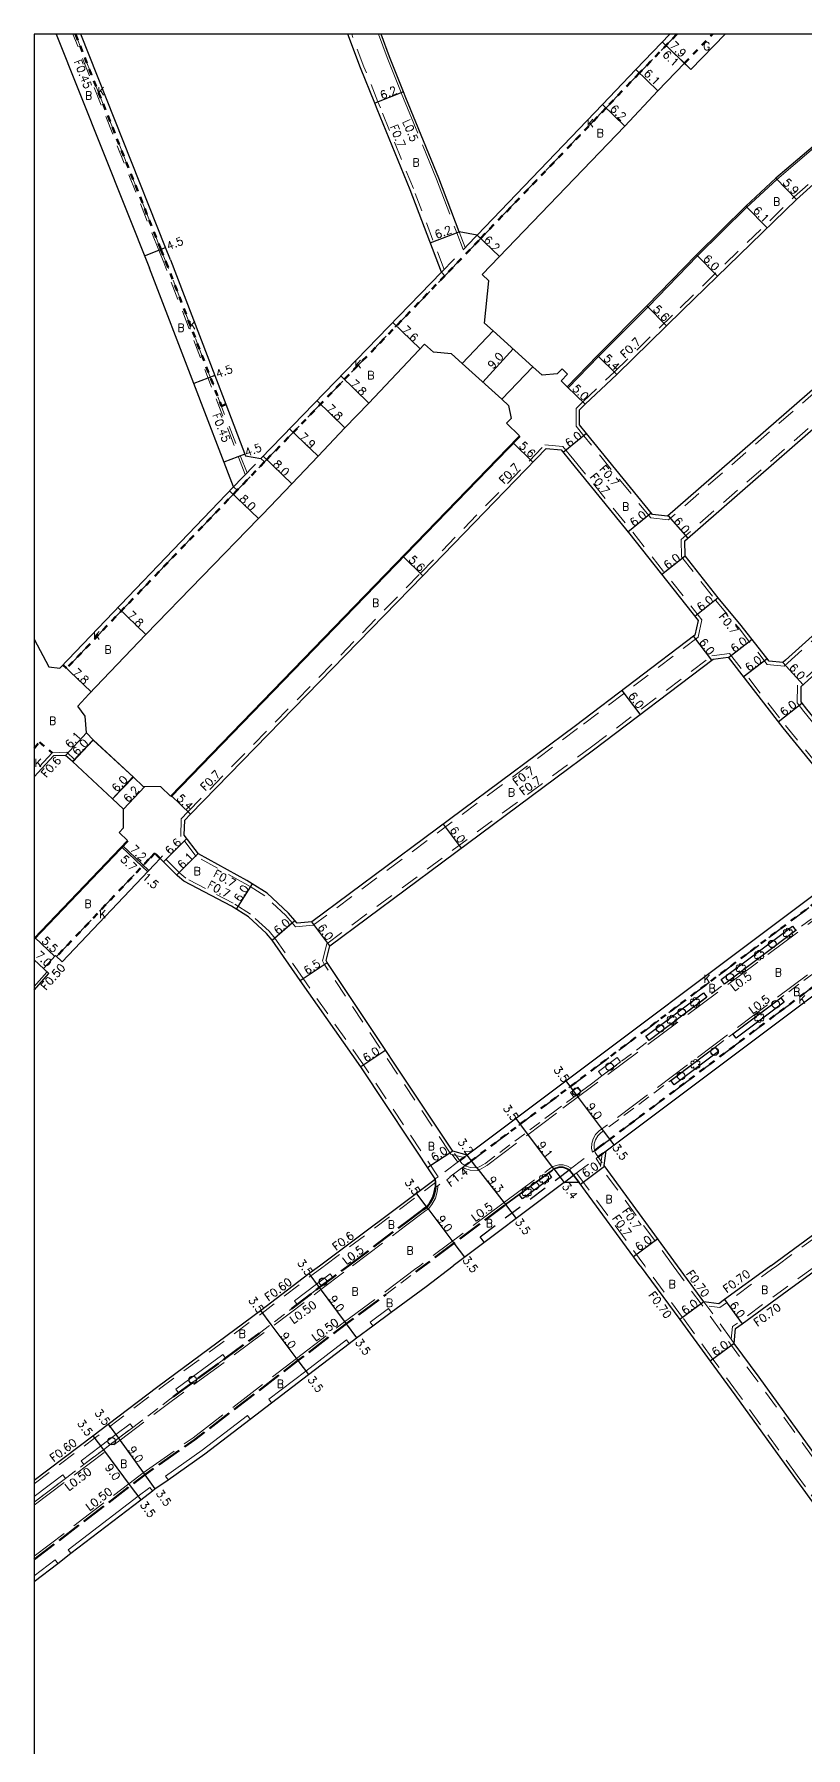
# Model space of a CAD drawing. Header units: metres. Extents: x -3201 to -2398, y -109200 to -108600.
# Drawn here: x -3200 to -3045.8, y -108942.7 to -108600 of the extents above; entities that cross this region are included whole.
import ezdxf

# ---------------------------------------------------------------- set-up
doc = ezdxf.new("R2010")
doc.units = ezdxf.units.M
doc.header["$LTSCALE"] = 2.5
for name, pattern in [('2213000', [1.5, 1, -0.5]), ('2227000', [2.5, 2, -0.5]), ('2232000', [2.5, 1.5, -1]), ('2233000', [4, 3, -1]), ('6301000', [1, 0.5, -0.5])]:
    doc.linetypes.add(name, pattern=pattern)
doc.layers.get('0').update_dxf_attribs({"color": 150, "lineweight": 50})
for name, color, linetype, lineweight in [('2101000', 177, 'Continuous', 30), ('2101001', 1, 'Continuous', 30), ('2213000', 6, '2213000', 9), ('2227000', 3, '2227000', 50), ('2232000', 4, '2232000', 9), ('2232001', 4, '6301000', 30), ('2233000', 62, '2233000', 9), ('2236000', 3, 'Continuous', 15), ('2239000', 3, 'Continuous', 15), ('6132000', 1, '6132000', 9), ('9107000', 111, 'Continuous', 35), ('9201100', 215, 'Continuous', 30), ('9202200', 155, '6301000', 60), ('9203500', 155, 'Continuous', 30), ('9303100', 86, 'Continuous', 30)]:
    doc.layers.add(name, color=color, linetype=linetype, lineweight=lineweight)
for name, color, linetype in [('2236100', 96, 'Continuous'), ('2238000', 11, 'Continuous'), ('5107000', 24, '2232000'), ('9201101', 7, 'Continuous'), ('9201500', 222, 'Continuous'), ('9201501', 7, 'Continuous'), ('9202100', 82, 'Continuous'), ('999', 7, 'Continuous')]:
    doc.layers.add(name, color=color, linetype=linetype)
doc.styles.add('Dm_Anotation', font='txt.shx', dxfattribs={"bigfont": 'pscdm.shx'})
doc.linetypes.add('6132000', pattern='A,1e-07,[100,DM.shx,S=0.25,R=0,X=0,Y=0],0.05,[100,DM.shx,S=0.2,R=0,X=0,Y=0],0.05,[100,DM.shx,S=0.15,R=0,X=0,Y=0],0.05,[100,DM.shx,S=0.1,R=0,X=0,Y=0],0.05,[100,DM.shx,S=0.05,R=0,X=0,Y=0],4.8', length=5)

# ---------------------------------------------------------------- blocks, each defined once
blk = doc.blocks.new('223800')
at = {"color": 0, "linetype": 'Continuous'}
blk.add_circle((0, 0), 0.75, dxfattribs=at)
blk = doc.blocks.new('223900')
at = {"linetype": 'Continuous'}
for centre, start, end in [((-0.57735, 0.333333), 30, 270), ((-0.57735, -0.333333), 90, 330), ((0, 0.666667), 330, 210), ((0.57735, 0.333333), 270, 150), ((0.57735, -0.333333), 210, 90), ((0, -0.666667), 150, 30)]:
    blk.add_arc(centre, 0.333333, start, end, dxfattribs=at)

msp = doc.modelspace()

# ---------------------------------------------------------------- linework, layer by layer
at = {"layer": '2101000'}
for points in [[(-3195.62, -108600), (-3176.95, -108646.77)], [(-3172.76, -108645.13), (-3173.75, -108642.65), (-3190.7, -108600)], [(-3134.75, -108606.73), (-3137.29, -108600)], [(-3128.97, -108604.49), (-3130.66, -108600)], [(-3034.63, -108662.55), (-3073.4, -108696.37), (-3076.38, -108696.06), (-3089.57, -108679.86), (-3090.99, -108678.12), (-3090.98, -108675.12), (-3089.86, -108673.98), (-3083.51, -108668.03), (-3070.4, -108655.21), (-3047.6, -108633.04), (-3035.4, -108622.02), (-3029.04, -108615.14), (-3013.68, -108600)], [(-3079.7, -108607.03), (-3072.9, -108600)], [(-3061.9, -108600), (-3068.72, -108607.05), (-3070.01, -108605.79), (-3075.32, -108611.28)], [(-3086.41, -108614.05), (-3111.47, -108640.15), (-3115.04, -108639.51), (-3119.09, -108628.81), (-3125.7, -108612.68), (-3126.17, -108611.49), (-3128.97, -108604.49)], [(-3118.61, -108647.59), (-3124.86, -108631.08), (-3131.45, -108615), (-3131.93, -108613.79), (-3134.75, -108606.73)], [(-3079.7, -108607.03), (-3086.41, -108614.05)], [(-3033.81, -108610.29), (-3039.92, -108618.38), (-3040.76, -108619.42), (-3051.71, -108628.81), (-3057.72, -108634.37), (-3067.58, -108644.1), (-3077.5, -108654.32), (-3087.38, -108664.26), (-3093.45, -108670.49), (-3094.67, -108669.3), (-3093.38, -108667.98), (-3094.48, -108666.91), (-3095.45, -108667.91), (-3098.44, -108668.2), (-3100.3, -108666.52)], [(-3075.32, -108611.28), (-3081.94, -108618.35)], [(-3108.23, -108659.33), (-3109.98, -108657.75), (-3109.1, -108649.34), (-3110.46, -108648.05), (-3081.94, -108618.35)], [(-3172.76, -108645.13), (-3163.89, -108668.26)], [(-3168.09, -108669.87), (-3176.95, -108646.77)], [(-3163.89, -108668.26), (-3161.68, -108674.01), (-3157.74, -108684.28), (-3154.69, -108684.84), (-3118.61, -108647.59)], [(-2968.46, -108654.24), (-3000.59, -108682.23), (-3022.36, -108701.03), (-3037.1, -108713.68), (-3049.8, -108725.19), (-3050.32, -108725.66), (-3053.1, -108725.37), (-3058.67, -108718.22), (-3063.24, -108712.72), (-3069.89, -108704.28), (-3069.95, -108701.32), (-3030.69, -108667.07)], [(-2965.01, -108659.19), (-2996.66, -108686.76), (-3018.44, -108705.58), (-3033.14, -108718.18), (-3046.73, -108730.51), (-3046.77, -108733.51), (-3045.61, -108735), (-3027.9, -108756.69)], [(-3116.6, -108663.89), (-3120.16, -108663.58), (-3121.99, -108661.98), (-3133.11, -108673.77)], [(-3116.6, -108663.89), (-3114.47, -108665.82)], [(-3160.17, -108690.51), (-3168.09, -108669.87)], [(-3106.54, -108673.01), (-3105.18, -108674.25), (-3104.63, -108676.82), (-3105.59, -108677.8), (-3103.01, -108680.31), (-3103.32, -108680.64), (-3172.78, -108752.36), (-3174.7, -108750.49), (-3178.2, -108750.45), (-3180.19, -108748.6)], [(-3137.88, -108678.69), (-3133.11, -108673.77)], [(-3143.27, -108684.4), (-3137.88, -108678.69)], [(-3148.48, -108689.93), (-3143.27, -108684.4)], [(-3122.29, -108708.28), (-3097.66, -108682.84), (-3094.67, -108683.1), (-3092.7, -108685.53), (-3080.91, -108700)], [(-3200, -108720.98), (-3197.09, -108726.5), (-3194.91, -108726.76), (-3194.79, -108726.63), (-3160.17, -108690.51)], [(-3155.17, -108696.84), (-3154.38, -108696.02), (-3148.48, -108689.93)], [(-3177.69, -108720.06), (-3155.17, -108696.84)], [(-3080.91, -108700), (-3067.3, -108717.26), (-3067.9, -108720.2), (-3091.8, -108738.29), (-3144.49, -108777.51), (-3147.47, -108777.8), (-3147.91, -108777.24), (-3149.2, -108775.76), (-3153.47, -108771.79), (-3156.45, -108769.88), (-3157.53, -108769.23), (-3167.17, -108763.88), (-3170, -108760.18), (-3169.91, -108757.18), (-3168.76, -108755.97), (-3122.29, -108708.28)], [(-3188.25, -108741.11), (-3189.58, -108739.74), (-3189.83, -108736.35), (-3191.27, -108734.35), (-3189.1, -108731.96), (-3177.69, -108720.06)], [(-3116.31, -108823.34), (-3141.42, -108785.65), (-3141.61, -108785.24), (-3140.9, -108782.32), (-3088.19, -108743.09), (-3064.28, -108724.98), (-3061.3, -108724.6), (-3050.34, -108738.68)], [(-3050.34, -108738.68), (-3032.55, -108760.49)], [(-3192.39, -108745.45), (-3193.73, -108744.21), (-3196.13, -108744.3), (-3200, -108748.51)], [(-3181.35, -108761.21), (-3183.01, -108759.62), (-3182.13, -108758.7), (-3182.13, -108755), (-3184.34, -108752.94)], [(-3200, -108780.74), (-3181.35, -108761.21)], [(-3032.55, -108760.49), (-3032.61, -108763.49), (-3113.42, -108824.14)], [(-3119.82, -108828.91), (-3134.73, -108806.52), (-3146.83, -108789.26), (-3152.44, -108781.17), (-3153.57, -108779.87), (-3157.19, -108776.51), (-3160.57, -108774.37), (-3170.13, -108769.36), (-3171.36, -108768.29), (-3174.83, -108764.83), (-3175.98, -108766.02), (-3194.45, -108785.48)], [(-3052.73, -108846.29), (-2998.05, -108806.05), (-2998.05, -108803.05), (-3019.71, -108776.31)], [(-3086.08, -108826.27), (-3085.67, -108823.3), (-3027.03, -108779.3)], [(-3200, -108791.16), (-3197.07, -108787.85), (-3198.16, -108786.82), (-3195.75, -108784.25), (-3194.45, -108785.48)], [(-3113.42, -108824.14), (-3116.31, -108823.34)], [(-3071.38, -108846.29), (-3086.08, -108826.27)], [(-3142.97, -108846.29), (-3120.14, -108829.16), (-3119.82, -108828.91)], [(-3091.06, -108829.62), (-3094.06, -108829.62), (-3116.27, -108846.29)], [(-3078.83, -108846.29), (-3091.06, -108829.62)], [(-3078.83, -108846.29), (-3070.96, -108857.06), (-3064.9, -108865.35), (-3059.95, -108872.12), (-3048.01, -108888.62), (-3046.35, -108890.91), (-3043.01, -108895.53), (-3037.08, -108903.77), (-3026.74, -108918.14), (-3016.17, -108932.25), (-3008.76, -108942.62), (-2996.4, -108959.25), (-2986.79, -108972.07), (-2981.91, -108982.59), (-2979.32, -108988.19), (-2970.08, -109007.98), (-2967.46, -109013.98), (-2968.75, -109016.8)]]:
    msp.add_lwpolyline(points, dxfattribs=at)
at = {"layer": '2101000', "flags": 128}
for points in [[(-3200, -108909.43), (-3195.28, -108905.82), (-3192.66, -108903.8), (-3178.71, -108893.09), (-3176.38, -108891.32), (-3175.87, -108890.93), (-3173.26, -108889.1), (-3165.88, -108883.92), (-3156.81, -108876.97), (-3152.56, -108873.71), (-3145.19, -108868.06), (-3137.03, -108861.83), (-3135.58, -108860.72), (-3132.33, -108858.32), (-3128.64, -108855.58), (-3121.67, -108850.44), (-3116.27, -108846.29)], [(-3200, -108889.16), (-3188.31, -108880.29), (-3185.26, -108877.97), (-3175.31, -108870.43), (-3154.79, -108855.26), (-3145.09, -108847.85), (-3142.97, -108846.29)], [(-3052.73, -108846.29), (-3053.01, -108846.49), (-3061.99, -108853.07), (-3063.14, -108853.92), (-3066.11, -108853.52), (-3071.38, -108846.29)], [(-3035.18, -108892.51), (-3038.14, -108892.03), (-3055.1, -108868.59), (-3060.05, -108861.81), (-3059.77, -108858.82), (-3058.44, -108857.91), (-3049.46, -108851.33), (-3042.6, -108846.29)]]:
    msp.add_lwpolyline(points, dxfattribs=at)
at = {"layer": '2101001'}
for points in [[(-3100.3, -108666.52), (-3108.23, -108659.33)], [(-3114.47, -108665.82), (-3106.54, -108673.01)], [(-3180.19, -108748.6), (-3188.21, -108741.15), (-3188.25, -108741.11)], [(-3184.34, -108752.94), (-3192.39, -108745.45)]]:
    msp.add_lwpolyline(points, dxfattribs=at)
at = {"layer": '2213000'}
for points in [[(-3088.61, -108809.9), (-3031.65, -108767.14), (-3031, -108766.5), (-3030.55, -108765.72), (-3030.33, -108764.85), (-3030.34, -108763.95), (-3030.59, -108763.09), (-3032.55, -108760.49)], [(-3029.13, -108776.5), (-3086.73, -108819.72), (-3087.36, -108820.33), (-3087.81, -108821.09), (-3088.05, -108821.93), (-3088.06, -108822.81), (-3087.85, -108823.66), (-3086.08, -108826.27)], [(-3088.61, -108809.9), (-3095.91, -108815.37)], [(-3095.91, -108815.37), (-3110.05, -108825.99), (-3110.89, -108826.45), (-3111.5, -108826.7), (-3112.78, -108826.65), (-3113.69, -108826.36), (-3114.49, -108825.84), (-3116.31, -108823.34)], [(-3129.69, -108852.05), (-3123.7, -108847.48)], [(-3200, -108893.55), (-3193.77, -108888.82), (-3190.06, -108886.01), (-3186.19, -108883.08), (-3183.14, -108880.76), (-3180.3, -108878.61), (-3173.2, -108873.22), (-3172.24, -108872.51)]]:
    msp.add_lwpolyline(points, dxfattribs=at)
at = {"layer": '2213000', "flags": 128}
msp.add_lwpolyline([(-3154.98, -108859.75), (-3152.71, -108858.07), (-3148.59, -108854.93)], dxfattribs=at)
at = {"layer": '2227000'}
for points in [[(-3137.2, -108846.29), (-3126.06, -108837.9), (-3122.25, -108835.07), (-3121.54, -108834.55), (-3120.9, -108833.79), (-3120.25, -108832.58), (-3119.97, -108831.65), (-3119.81, -108830.61)], [(-3122.25, -108835.07), (-3126.06, -108837.9)], [(-3105.95, -108834.16), (-3122.1, -108846.29)], [(-3123.7, -108847.48), (-3123.67, -108847.46), (-3122.1, -108846.29)]]:
    msp.add_lwpolyline(points, dxfattribs=at)
at = {"layer": '2227000', "flags": 128}
for points in [[(-3148.59, -108854.93), (-3147.42, -108854.03), (-3143.01, -108850.67), (-3140.3, -108848.62), (-3137.2, -108846.29)], [(-3200, -108905.02), (-3180.8, -108890.29), (-3177.91, -108888.08), (-3167.95, -108881.1), (-3147.3, -108865.26), (-3137.66, -108857.91), (-3129.69, -108852.05)], [(-3172.24, -108872.51), (-3171.17, -108871.72), (-3161.77, -108864.77), (-3154.98, -108859.75)]]:
    msp.add_lwpolyline(points, dxfattribs=at)
at = {"layer": '2232000'}
for points in [[(-3174.11, -108645.66), (-3175.09, -108643.19), (-3192.26, -108600)], [(-3173.69, -108645.5), (-3174.68, -108643.02), (-3191.77, -108600)], [(-3134.09, -108606.48), (-3136.54, -108600)], [(-3118.07, -108647.03), (-3124.21, -108630.83), (-3130.8, -108614.74), (-3131.28, -108613.53), (-3134.09, -108606.48)], [(-3034.17, -108663.08), (-3073.17, -108697.1), (-3076.74, -108696.72), (-3090.12, -108680.3), (-3091.69, -108678.37), (-3091.68, -108674.83), (-3090.35, -108673.48), (-3084, -108667.52), (-3070.89, -108654.71), (-3048.08, -108632.53), (-3035.89, -108621.52), (-3029.54, -108614.65)], [(-3114.24, -108643.03), (-3115.51, -108639.69)], [(-3113.86, -108642.63), (-3115.04, -108639.51)], [(-3118.61, -108647.59), (-3111.87, -108640.57), (-3111.47, -108640.15)], [(-3113.14, -108643.33), (-3111.12, -108641.23), (-3110.75, -108640.84), (-3111.47, -108640.15)], [(-3157.81, -108688.06), (-3174.11, -108645.66)], [(-3157.46, -108687.71), (-3173.69, -108645.5)], [(-3118.61, -108647.59), (-3117.89, -108648.28), (-3113.14, -108643.33)], [(-3031.15, -108666.55), (-3070.65, -108701.01), (-3070.58, -108704.53), (-3063.78, -108713.16), (-3059.21, -108718.66), (-3053.47, -108726.03), (-3050.08, -108726.39), (-3049.33, -108725.71), (-3036.64, -108714.2), (-3021.9, -108701.56), (-3000.13, -108682.76), (-2968, -108654.76), (-2968.46, -108654.24)], [(-2965.01, -108659.19), (-2965.47, -108658.66), (-2997.12, -108686.23), (-3018.9, -108705.05), (-3033.6, -108717.65), (-3047.42, -108730.19), (-3047.47, -108733.74), (-3046.15, -108735.43), (-3028.45, -108757.14), (-3027.9, -108756.69)], [(-3122.8, -108707.79), (-3097.93, -108682.12), (-3094.32, -108682.43), (-3092.15, -108685.09), (-3080.36, -108699.57)], [(-3160.17, -108690.51), (-3159.45, -108691.2), (-3153.97, -108685.54), (-3154.69, -108684.84)], [(-3160.17, -108690.51), (-3158.41, -108688.68), (-3154.69, -108684.84)], [(-3080.36, -108699.57), (-3066.55, -108717.08), (-3067.27, -108720.6), (-3091.38, -108738.85), (-3144.22, -108778.19), (-3147.78, -108778.53), (-3148.45, -108777.69), (-3149.7, -108776.25), (-3153.9, -108772.34), (-3156.82, -108770.47), (-3157.88, -108769.83), (-3167.63, -108764.42), (-3170.71, -108760.41), (-3170.6, -108756.9), (-3169.27, -108755.49), (-3122.8, -108707.79)], [(-3113.42, -108824.14), (-3114.13, -108824.67), (-3116.75, -108823.94), (-3116.99, -108823.59), (-3142.03, -108786), (-3142.35, -108785.31), (-3141.52, -108781.91), (-3088.61, -108742.53), (-3064.55, -108724.31), (-3060.99, -108723.86), (-3049.79, -108738.25), (-3032.01, -108760.04), (-3032.55, -108760.49)], [(-3196.4, -108743.71), (-3200, -108747.63)], [(-3193.5, -108743.6), (-3196.4, -108743.71)], [(-3193.5, -108743.6), (-3191.98, -108745.02)], [(-3119.25, -108828.49), (-3134.15, -108806.13), (-3146.26, -108788.86), (-3151.89, -108780.74), (-3153.06, -108779.39), (-3156.76, -108775.95), (-3160.22, -108773.76), (-3169.73, -108768.78), (-3170.89, -108767.78), (-3174.34, -108764.34), (-3174.83, -108764.83)], [(-3051.55, -108846.29), (-2997.35, -108806.4), (-2997.35, -108802.8), (-3019.18, -108775.85)], [(-3200, -108790.41), (-3197.43, -108787.5)], [(-3093.08, -108827.12), (-3088.38, -108823.59), (-3087.95, -108823.26)], [(-3092.18, -108828.2), (-3087.67, -108824.81), (-3087.27, -108824.51)], [(-3086.81, -108826.45), (-3086.45, -108823.89), (-3085.67, -108823.3)], [(-3114.92, -108825.26), (-3119.25, -108828.49), (-3119.82, -108828.91)], [(-3113.88, -108826.23), (-3119.31, -108830.28), (-3119.82, -108830.66)], [(-3072.25, -108846.29), (-3086.81, -108826.45)], [(-3141.96, -108846.29), (-3119.81, -108829.66)], [(-3077.96, -108846.29), (-3090.71, -108828.91)], [(-2967.93, -109016.7), (-2966.69, -109013.99), (-2969.44, -109007.69), (-2978.69, -108987.89), (-2981.28, -108982.3), (-2986.18, -108971.71), (-2995.84, -108958.84), (-3008.19, -108942.21), (-3015.61, -108931.84), (-3026.17, -108917.72), (-3036.51, -108903.36), (-3042.45, -108895.12), (-3045.79, -108890.5), (-3047.45, -108888.21), (-3059.38, -108871.71), (-3064.33, -108864.94), (-3070.39, -108856.64), (-3077.96, -108846.29)], [(-3065.54, -108854.3), (-3066.11, -108853.52)], [(-3060.67, -108860.96), (-3060.05, -108861.81)]]:
    msp.add_lwpolyline(points, dxfattribs=at)
at = {"layer": '2232000', "flags": 128}
for points in [[(-3200, -108889.91), (-3187.95, -108880.77), (-3184.89, -108878.45), (-3174.95, -108870.91), (-3154.43, -108855.74), (-3144.73, -108848.33), (-3141.96, -108846.29)], [(-3072.25, -108846.29), (-3066.68, -108853.93), (-3060.62, -108862.22), (-3055.67, -108869), (-3038.54, -108892.67), (-3035.14, -108893.23)], [(-3051.55, -108846.29), (-3052.59, -108847.06), (-3061.57, -108853.64), (-3062.95, -108854.65), (-3065.54, -108854.3)], [(-3060.67, -108860.96), (-3060.43, -108858.43), (-3058.85, -108857.34), (-3049.87, -108850.76), (-3043.78, -108846.29)], [(-3060.67, -108860.96), (-3065.54, -108854.3)]]:
    msp.add_lwpolyline(points, dxfattribs=at)
at = {"layer": '2232001'}
msp.add_lwpolyline([(-3191.98, -108745.02), (-3191.89, -108745.1), (-3192.3, -108745.54)], dxfattribs=at)
at = {"layer": '2233000'}
for points in [[(-3131.19, -108600), (-3129.43, -108604.67), (-3126.64, -108611.68), (-3126.16, -108612.87), (-3119.55, -108628.99), (-3115.51, -108639.69), (-3115.04, -108639.51)], [(-3032.16, -108760.17), (-3030.13, -108762.86), (-3029.84, -108763.88), (-3029.82, -108764.91), (-3030.09, -108765.92), (-3030.6, -108766.81), (-3031.35, -108767.54), (-3088.31, -108810.3), (-3095.61, -108815.77), (-3109.75, -108826.39), (-3110.67, -108826.91), (-3111.42, -108827.21), (-3112.86, -108827.14), (-3113.9, -108826.81), (-3114.31, -108826.55)], [(-3029.43, -108776.1), (-3087.03, -108819.32), (-3087.76, -108820.02), (-3088.27, -108820.89), (-3088.55, -108821.86), (-3088.56, -108822.86), (-3088.38, -108823.59)], [(-3115.32, -108825.55), (-3116.42, -108824.03)], [(-3087.67, -108824.81), (-3086.77, -108826.14)], [(-3106, -108833.57), (-3096.72, -108826.73), (-3096.33, -108826.44), (-3095.12, -108826.09), (-3094.24, -108826.1), (-3093.4, -108826.34), (-3092.64, -108826.8)], [(-3091.61, -108827.77), (-3090.71, -108828.91)], [(-3136.37, -108846.29), (-3125.76, -108838.3), (-3121.95, -108835.47), (-3121.19, -108834.91), (-3120.49, -108834.07), (-3119.78, -108832.77), (-3119.49, -108831.76), (-3119.31, -108830.64), (-3119.31, -108830.28)], [(-3106, -108833.57), (-3106.25, -108833.76), (-3122.94, -108846.29)], [(-3129.48, -108851.27), (-3123.97, -108847.06), (-3122.94, -108846.29)], [(-3200, -108904.39), (-3181.11, -108889.89), (-3178.2, -108887.68), (-3168.24, -108880.69), (-3147.6, -108864.86), (-3137.96, -108857.5), (-3129.48, -108851.27)]]:
    msp.add_lwpolyline(points, dxfattribs=at)
at = {"layer": '2233000', "flags": 128}
msp.add_lwpolyline([(-3200, -108894.18), (-3185.89, -108883.48), (-3182.84, -108881.16), (-3172.9, -108873.62), (-3152.41, -108858.47), (-3142.71, -108851.07), (-3136.37, -108846.29)], dxfattribs=at)
at = {"layer": '2236000'}
for points in [[(-3086.51, -108808.32), (-3087.17, -108807.44), (-3083.46, -108804.65), (-3082.8, -108805.53)], [(-3092.15, -108812.55), (-3092.81, -108811.67), (-3091.32, -108810.55), (-3090.65, -108811.43)]]:
    msp.add_lwpolyline(points, close=True, dxfattribs=at)
at = {"layer": '2236000', "flags": 128}
for points in [[(-3147.42, -108854.03), (-3143.01, -108850.67), (-3140.3, -108848.62), (-3140.84, -108847.91), (-3143.56, -108849.95), (-3147.97, -108853.32)], [(-3128.64, -108855.58), (-3129.17, -108854.86), (-3132.87, -108857.6), (-3132.33, -108858.32)], [(-3152.56, -108873.71), (-3145.19, -108868.06), (-3137.03, -108861.83), (-3137.58, -108861.11), (-3145.74, -108867.35), (-3153.11, -108872.99)], [(-3171.17, -108871.72), (-3161.77, -108864.77), (-3162.31, -108864.05), (-3171.7, -108870.99)], [(-3173.26, -108889.1), (-3173.78, -108888.36), (-3166.41, -108883.2), (-3157.36, -108876.26), (-3156.81, -108876.97), (-3165.88, -108883.92)], [(-3190.06, -108886.01), (-3186.19, -108883.08), (-3183.14, -108880.76), (-3180.3, -108878.61), (-3180.84, -108877.89), (-3183.68, -108880.05), (-3186.74, -108882.36), (-3190.6, -108885.29)], [(-3192.66, -108903.8), (-3178.71, -108893.09), (-3176.38, -108891.32), (-3176.93, -108890.61), (-3179.25, -108892.37), (-3193.21, -108903.09)]]:
    msp.add_lwpolyline(points, close=True, dxfattribs=at)
for points in [[(-3200, -108893.55), (-3193.77, -108888.82), (-3194.31, -108888.11), (-3200, -108892.42)], [(-3200, -108908.3), (-3195.83, -108905.1), (-3195.28, -108905.82), (-3200, -108909.43)]]:
    msp.add_lwpolyline(points, dxfattribs=at)
at = {"layer": '2236100'}
for points in [[(-3062.02, -108789.94), (-3062.68, -108789.06), (-3048.43, -108778.36), (-3047.77, -108779.24)], [(-3077.09, -108801.24), (-3077.75, -108800.37), (-3066.21, -108791.7), (-3065.54, -108792.58)], [(-3050.72, -108792.7), (-3050.06, -108793.58), (-3059.68, -108800.8), (-3060.34, -108799.92)], [(-3063.84, -108802.54), (-3063.18, -108803.42), (-3065.26, -108804.99), (-3072.07, -108810.1), (-3072.73, -108809.22), (-3065.92, -108804.11)], [(-3097.22, -108827.72), (-3096.56, -108828.61), (-3102.39, -108832.9), (-3103.04, -108832.01)]]:
    msp.add_lwpolyline(points, close=True, dxfattribs=at)
at = {"layer": '5107000'}
for points in [[(-3078.98, -108607.73), (-3071.5, -108600)], [(-3078.98, -108607.73), (-3078.98, -108607.73), (-3085.69, -108614.74)], [(-3110.75, -108640.84), (-3106.36, -108636.27), (-3085.69, -108614.74)], [(-3153.97, -108685.54), (-3117.89, -108648.28)], [(-3159.45, -108691.2), (-3193.54, -108726.77), (-3194.26, -108726.08)], [(-3195.53, -108784.45), (-3177.07, -108764.98), (-3175.91, -108763.79), (-3174.83, -108764.83)], [(-3113.88, -108826.23), (-3113.13, -108825.68), (-3031.74, -108764.58), (-3030.46, -108763.52)], [(-3087.95, -108823.26), (-3086.97, -108822.53), (-3027.87, -108778.18), (-3023.57, -108774.95), (-3021.98, -108773.64), (-3021.98, -108773.64)], [(-3114.13, -108824.67), (-3114.92, -108825.26)], [(-3087.27, -108824.51), (-3086.45, -108823.89)], [(-3086.45, -108823.89), (-3085.67, -108823.3)], [(-3110.03, -108841.6), (-3110.87, -108840.48), (-3094.53, -108828.22), (-3093.08, -108827.12)], [(-3094.06, -108829.62), (-3092.18, -108828.2)]]:
    msp.add_lwpolyline(points, dxfattribs=at)
at = {"layer": '6132000'}
for points in [[(-3033.6, -108610.51), (-3039.68, -108618.56), (-3040.54, -108619.63), (-3051.51, -108629.03), (-3057.51, -108634.59), (-3067.37, -108644.31), (-3077.29, -108654.53), (-3087.17, -108664.47), (-3093.23, -108670.7)], [(-3102.86, -108680.45), (-3103.18, -108680.78), (-3172.63, -108752.5)], [(-3181.2, -108761.35), (-3200, -108781.03)]]:
    msp.add_lwpolyline(points, dxfattribs=at)
at = {"layer": '9107000'}
for points in [[(-3105.77, -108834.03), (-3096.42, -108827.14)], [(-3096.42, -108827.14), (-3096.1, -108826.9), (-3095.06, -108826.59), (-3094.31, -108826.6), (-3093.6, -108826.81), (-3093.08, -108827.12), (-3092.97, -108827.19), (-3092.18, -108828.2), (-3091.06, -108829.62)], [(-3119.81, -108829.66), (-3119.82, -108828.91)], [(-3119.81, -108830.61), (-3119.81, -108829.66)]]:
    msp.add_lwpolyline(points, dxfattribs=at)
at = {"layer": '9201100'}
for points in [[(-3070.01, -108605.79), (-3074.4, -108601.55)], [(-3074.4, -108601.55), (-3068.72, -108607.05)], [(-3079.7, -108607.03), (-3075.32, -108611.28)], [(-3126.17, -108611.49), (-3131.93, -108613.79)], [(-3081.94, -108618.35), (-3086.41, -108614.05)], [(-3051.71, -108628.81), (-3047.6, -108633.04)], [(-3057.72, -108634.37), (-3053.47, -108638.74)], [(-3120.84, -108641.71), (-3115.04, -108639.51)], [(-3177.93, -108644.32), (-3173.75, -108642.65)], [(-3107, -108644.44), (-3111.47, -108640.15)], [(-3067.58, -108644.1), (-3063.4, -108648.4)], [(-3077.5, -108654.32), (-3073.59, -108658.33)], [(-3122.88, -108662.91), (-3128.34, -108657.63)], [(-3083.51, -108668.03), (-3087.38, -108664.26)], [(-3163.89, -108668.26), (-3168.09, -108669.87)], [(-3133.11, -108673.77), (-3138.71, -108668.34)], [(-3089.86, -108673.98), (-3093.45, -108670.49)], [(-3137.88, -108678.69), (-3143.48, -108673.27)], [(-3143.27, -108684.4), (-3148.94, -108678.91)], [(-3089.57, -108679.86), (-3094.23, -108683.65)], [(-3157.87, -108683.95), (-3162.07, -108685.56)], [(-3148.48, -108689.93), (-3154.23, -108684.37)], [(-3100.3, -108685.57), (-3104.32, -108681.67)], [(-3155.17, -108696.84), (-3160.94, -108691.31)], [(-3081.31, -108699.51), (-3076.66, -108695.72)], [(-3073.29, -108696.28), (-3069.35, -108700.8)], [(-3122.29, -108708.28), (-3126.32, -108704.38)], [(-3074.57, -108708.03), (-3069.86, -108704.32)], [(-3177.69, -108720.06), (-3183.32, -108714.66)], [(-3063.24, -108712.72), (-3067.95, -108716.44)], [(-3068.19, -108720.42), (-3064.57, -108725.2)], [(-3056.49, -108721.02), (-3061.22, -108724.71)], [(-3058.24, -108728.54), (-3053.5, -108724.86)], [(-3188.63, -108731.48), (-3194.26, -108726.08)], [(-3050.32, -108725.66), (-3046.28, -108730.11)], [(-3078.83, -108736), (-3082.46, -108731.22)], [(-3051.28, -108737.48), (-3046.54, -108733.79)], [(-3189.58, -108739.74), (-3193.73, -108744.21)], [(-3177.91, -108750.45), (-3182.13, -108755)], [(-3168.76, -108755.97), (-3172.64, -108752.22)], [(-3178.45, -108766.44), (-3182.57, -108762.5)], [(-3182.34, -108762.25), (-3177.11, -108767.21)], [(-3169.51, -108760.82), (-3174.17, -108765.49)], [(-3178.45, -108766.44), (-3177.36, -108767.47)], [(-3167.21, -108763.82), (-3171.52, -108768.14)], [(-3156.45, -108769.88), (-3159.66, -108774.95)], [(-3152.44, -108781.17), (-3147.91, -108777.24)], [(-3140.9, -108782.32), (-3144.49, -108777.51)], [(-3197.07, -108787.85), (-3200, -108785.09)], [(-3146.83, -108789.26), (-3141.42, -108785.65)], [(-3129.73, -108803.2), (-3134.73, -108806.52)], [(-3091.58, -108812.11), (-3093.68, -108809.31)], [(-3086.18, -108819.3), (-3091.58, -108812.11)], [(-3101.57, -108819.62), (-3103.67, -108816.82)], [(-3096.1, -108826.9), (-3101.57, -108819.62)], [(-3084.08, -108822.1), (-3086.18, -108819.3)], [(-3111.5, -108826.7), (-3113.42, -108824.14)], [(-3111.5, -108826.7), (-3105.77, -108834.03)], [(-3096.1, -108826.9), (-3094.06, -108829.62)], [(-3090.82, -108829.94), (-3085.99, -108826.39)], [(-3121.54, -108834.55), (-3123.62, -108831.73)], [(-3121.54, -108834.55), (-3116.11, -108841.79)], [(-3105.77, -108834.03), (-3103.67, -108836.83)], [(-3116.11, -108841.79), (-3114, -108844.58)], [(-3080.2, -108844.42), (-3075.36, -108840.87)]]:
    msp.add_lwpolyline(points, dxfattribs=at)
at = {"layer": '9201100', "flags": 128}
for points in [[(-3118.23, -108757.97), (-3114.65, -108762.78)], [(-3199.91, -108780.65), (-3195.9, -108784.42)], [(-3116.31, -108823.34), (-3121.31, -108826.67)], [(-3145.09, -108847.85), (-3143.01, -108850.67)], [(-3143.01, -108850.67), (-3137.66, -108857.91)], [(-3154.79, -108855.26), (-3152.71, -108858.07)], [(-3066.11, -108853.52), (-3070.96, -108857.06)], [(-3061.99, -108853.07), (-3058.44, -108857.91)], [(-3152.71, -108858.07), (-3147.3, -108865.26)], [(-3137.66, -108857.91), (-3135.58, -108860.72)], [(-3060.05, -108861.81), (-3064.9, -108865.35)], [(-3147.3, -108865.26), (-3145.19, -108868.06)], [(-3185.26, -108877.97), (-3183.14, -108880.76)], [(-3188.31, -108880.29), (-3186.19, -108883.08)], [(-3186.19, -108883.08), (-3180.8, -108890.29)], [(-3183.14, -108880.76), (-3177.91, -108888.08)], [(-3177.91, -108888.08), (-3175.87, -108890.93)], [(-3180.8, -108890.29), (-3178.71, -108893.09)]]:
    msp.add_lwpolyline(points, dxfattribs=at)
at = {"layer": '9201101'}
for points in [[(-3110.3, -108669.61), (-3104.25, -108662.94)], [(-3188.21, -108741.15), (-3192.3, -108745.54)], [(-3180.3, -108748.5), (-3184.39, -108752.9)]]:
    msp.add_lwpolyline(points, dxfattribs=at)
at = {"layer": '9202200'}
for points in [[(-3191.77, -108600), (-3174.68, -108643.02), (-3173.69, -108645.5), (-3162.59, -108674.36), (-3161.68, -108674.01)], [(-3071.5, -108600), (-3078.98, -108607.73)], [(-3070.01, -108605.79), (-3064.41, -108600)], [(-3078.98, -108607.73), (-3085.69, -108614.74), (-3085.69, -108614.74), (-3106.36, -108636.27), (-3111.12, -108641.23), (-3117.89, -108648.28), (-3153.97, -108685.54)], [(-3153.97, -108685.54), (-3159.45, -108691.2), (-3193.54, -108726.77), (-3194.26, -108726.08)], [(-3200, -108742.81), (-3198.96, -108741.57), (-3196.4, -108743.71)], [(-3174.83, -108764.83), (-3175.91, -108763.79), (-3177.07, -108764.98), (-3195.53, -108784.45)], [(-3030.46, -108763.52), (-3031.74, -108764.58), (-3113.13, -108825.68), (-3113.88, -108826.23)], [(-3087.95, -108823.26), (-3086.97, -108822.53), (-3027.87, -108778.18), (-3023.57, -108774.95), (-3021.98, -108773.64), (-3021.98, -108773.64)], [(-3114.92, -108825.26), (-3113.42, -108824.14)], [(-3087.27, -108824.51), (-3085.67, -108823.3)]]:
    msp.add_lwpolyline(points, dxfattribs=at)
at = {"layer": '9303100'}
for points in [[(-3114.47, -108665.82), (-3108.23, -108659.33), (-3100.3, -108666.52), (-3106.54, -108673.01)], [(-3192.39, -108745.45), (-3188.25, -108741.11), (-3180.19, -108748.6), (-3184.34, -108752.94)]]:
    msp.add_lwpolyline(points, close=True, dxfattribs=at)
at = {"layer": '999'}
msp.add_lwpolyline([(-3200, -109200), (-2400, -109200), (-2400, -108600), (-3200, -108600)], close=True, dxfattribs=at)

# ---------------------------------------------------------------- block references
at = {"layer": '2238000'}
for p in [(-3052.44, -108781.92), (-3060.88, -108788.57), (-3051.76, -108793.99), (-3070.57, -108795.57), (-3074.88, -108798.83), (-3063.99, -108803.46), (-3084.97, -108806.49), (-3070.68, -108808.33), (-3091.62, -108811.48), (-3099.89, -108830.34), (-3142.28, -108849.49), (-3168.31, -108869.11), (-3184.52, -108881.37)]:
    msp.add_blockref('223800', p, dxfattribs=at)
at = {"layer": '2239000'}
for p in [(-3049.32, -108779.78), (-3055.07, -108784.18), (-3058.74, -108786.82), (-3067.9, -108793.63), (-3072.55, -108797.15), (-3055.05, -108796.64), (-3067.82, -108806.03), (-3098.08, -108828.95), (-3101.53, -108831.59)]:
    msp.add_blockref('223900', p, dxfattribs=at)

# ---------------------------------------------------------------- texts
at = {"layer": '9201500', "style": 'Dm_Anotation'}
for s, rotation, p in [('7.9', 315.9471, (-3073.06, -108602.38)), ('6.1', 315.9471, (-3074.51, -108604.2)), ('6.1', 315.9471, (-3078.26, -108607.96)), ('6.2', 21.7334, (-3130.49, -108613.06)), ('6.2', 316.1619, (-3085.03, -108615.05)), ('5.9', 314.2025, (-3050.48, -108629.78)), ('6.1', 314.2025, (-3056.42, -108635.35)), ('6.2', 20.7337, (-3119.56, -108640.92)), ('4.5', 21.7669, (-3173.19, -108643.2)), ('6.2', 316.1619, (-3110.29, -108641.28)), ('6.0', 314.2025, (-3066.41, -108645)), ('5.6', 314.3386, (-3076.41, -108655.12)), ('7.6', 315.9226, (-3126.66, -108659.25)), ('4.5', 20.9841, (-3163.36, -108668.78)), ('5.4', 315.7799, (-3086.33, -108664.98)), ('7.8', 315.9226, (-3136.96, -108670.04)), ('5.0', 315.7799, (-3092.56, -108670.99)), ('7.8', 315.9226, (-3141.73, -108674.97)), ('7.9', 315.9226, (-3147.16, -108680.64)), ('6.0', 39.1389, (-3093.04, -108682.68)), ('4.5', 20.9841, (-3157.54, -108684.48)), ('5.6', 315.9193, (-3103.22, -108682.42)), ('8.0', 315.9226, (-3152.4, -108686.13)), ('8.0', 316.222, (-3159.11, -108693.06)), ('6.0', 39.1712, (-3080.11, -108698.54)), ('6.0', 311.1038, (-3072.28, -108697.44)), ('5.6', 315.9193, (-3125.3, -108705.21)), ('6.0', 38.2525, (-3073.37, -108707.08)), ('6.0', 38.2525, (-3066.74, -108715.48)), ('7.8', 316.222, (-3181.56, -108716.35)), ('6.0', 307.1243, (-3067.18, -108721.58)), ('6.0', 37.8996, (-3060.01, -108723.76)), ('6.0', 37.8996, (-3057.08, -108727.52)), ('7.8', 316.222, (-3192.5, -108727.77)), ('6.0', 312.2125, (-3049.21, -108726.73)), ('6.0', 307.1243, (-3081.32, -108732.31)), ('6.0', 37.8996, (-3050.13, -108736.45)), ('6.1', 47.0856, (-3192.82, -108742.93)), ('6.0', 47.0856, (-3191.38, -108744.38)), ('6.2', 47.0856, (-3181.2, -108753.76)), ('5.4', 315.9193, (-3171.66, -108752.94)), ('6.0', 306.6651, (-3117.01, -108759.18)), ('7.2', 316.3218, (-3180.98, -108763.13)), ('6.6', 45.081, (-3172.87, -108764.19)), ('5.7', 316.3218, (-3182.91, -108765.15)), ('6.1', 45.081, (-3170.4, -108767.02)), ('1.5', 316.5106, (-3178.53, -108768.71)), ('6.0', 57.7003, (-3158.84, -108773.65)), ('6.0', 40.8961, (-3151.28, -108780.16)), ('6.0', 306.6651, (-3143.43, -108778.64)), ('7.0', 316.7596, (-3199.91, -108784.33)), ('5.5', 316.7596, (-3198.67, -108781.47)), ('6.5', 33.6713, (-3145.46, -108788.13)), ('6.0', 33.6713, (-3133.64, -108805.63)), ('3.5', 306.8954, (-3096.27, -108807.09)), ('3.5', 306.8913, (-3106.39, -108814.77)), ('9.0', 306.8935, (-3089.68, -108814.47)), ('3.2', 306.8922, (-3115.43, -108821.53)), ('6.0', 33.6713, (-3120.03, -108825.51)), ('9.1', 306.8919, (-3099.54, -108822.16)), ('3.5', 306.8821, (-3084.53, -108822.63)), ('6.0', 36.2742, (-3089.77, -108828.75)), ('3.5', 306.5462, (-3126.06, -108829.56)), ('9.3', 308.0364, (-3109.45, -108829.16)), ('3.4', 306.8922, (-3094.56, -108830.41)), ('9.0', 306.8906, (-3119.61, -108836.95)), ('3.5', 306.8922, (-3103.97, -108837.53)), ('6.0', 36.2743, (-3079.12, -108843.41)), ('3.5', 306.4744, (-3147.51, -108845.71)), ('3.5', 306.8866, (-3114.48, -108845.15)), ('3.5', 306.4742, (-3157.27, -108853.17)), ('9.0', 306.4739, (-3141.21, -108852.94)), ('6.0', 36.1546, (-3069.89, -108856.15)), ('6.0', 306.2365, (-3061.08, -108854.14)), ('9.0', 306.9453, (-3150.88, -108860.33)), ('3.5', 306.4737, (-3135.94, -108861.61)), ('6.0', 36.1541, (-3063.83, -108864.44)), ('3.5', 306.9447, (-3145.44, -108869.06)), ('3.5', 307.1868, (-3188.04, -108875.69)), ('3.5', 307.1875, (-3191.52, -108877.8)), ('9.0', 305.5605, (-3181.37, -108883.06)), ('9.0', 306.7932, (-3185.97, -108886.65)), ('3.5', 306.7934, (-3178.96, -108894.09)), ('3.5', 305.5571, (-3175.77, -108891.78))]:
    msp.add_text(s, height=1.6, rotation=rotation, dxfattribs=at).set_placement(p)
at = {"layer": '9201501', "style": 'Dm_Anotation'}
for s, rotation, p in [('9.0', 47.8073, (-3108.33, -108667.06)), ('6.0', 47.0856, (-3183.51, -108751.67))]:
    msp.add_text(s, height=1.6, rotation=rotation, dxfattribs=at).set_placement(p)
at = {"layer": '9202100', "style": 'Dm_Anotation'}
for s, p in [('G', (-3066.29, -108603.18)), ('B', (-3189.84, -108613.06)), ('K', (-3187.4, -108612.15)), ('K', (-3089.56, -108618.61)), ('B', (-3087.57, -108620.56)), ('B', (-3124.41, -108626.44)), ('B', (-3052.3, -108634.27)), ('B', (-3171.4, -108659.48)), ('K', (-3169.13, -108658.95)), ('K', (-3135.98, -108666.76)), ('B', (-3133.43, -108669)), ('B', (-3082.47, -108695.27)), ('B', (-3132.46, -108714.52)), ('K', (-3188.26, -108721.05)), ('B', (-3185.98, -108723.86)), ('B', (-3197.04, -108738.08)), ('K', (-3199.95, -108746.51)), ('B', (-3105.32, -108752.41)), ('B', (-3168.16, -108768.17)), ('B', (-3189.98, -108774.69)), ('K', (-3187.03, -108776.75)), ('B', (-3051.96, -108788.42)), ('K', (-3066.21, -108789.72)), ('B', (-3065.24, -108791.58)), ('B', (-3048.29, -108792.31)), ('K', (-3047.19, -108793.81)), ('B', (-3121.33, -108823.2)), ('B', (-3085.81, -108833.78)), ('B', (-3129.32, -108838.86)), ('B', (-3109.73, -108838.6)), ('B', (-3125.61, -108844.05)), ('B', (-3136.58, -108852.23)), ('B', (-3073.18, -108850.78)), ('B', (-3054.68, -108851.9)), ('B', (-3129.71, -108854.52)), ('B', (-3159.15, -108860.69)), ('B', (-3151.51, -108870.71)), ('B', (-3182.85, -108886.69))]:
    msp.add_text(s, height=1.6, dxfattribs=at).set_placement(p)
at = {"layer": '9203500', "style": 'Dm_Anotation'}
for s, rotation, p in [('F0.45', 291.6711, (-3192.12, -108605.48)), ('F0.7', 291.7334, (-3128.93, -108618.47)), ('L0.5', 292.2846, (-3126.41, -108617.43)), ('F0.7', 44.3386, (-3081.9, -108664.93)), ('F0.45', 291.0251, (-3164.42, -108676.15)), ('F0.7', 45.7472, (-3106.08, -108690.06)), ('F0.7', 309.1674, (-3089.01, -108688.59)), ('F0.7', 309.1674, (-3087.11, -108687)), ('F0.7', 308.2525, (-3063.24, -108716.51)), ('F0.6', 47.4263, (-3197.63, -108748.77)), ('F0.7', 45.7472, (-3165.84, -108751.45)), ('F0.7', 36.6651, (-3103.56, -108750.4)), ('F0.7', 36.6651, (-3102.22, -108752.29)), ('F0.7', 332.3428, (-3165.53, -108770.62)), ('F0.7', 330.9795, (-3164.36, -108768.38)), ('F0.50', 48.5507, (-3197.65, -108791.29)), ('L0.5', 36.8815, (-3060.03, -108791.46)), ('L0.5', 36.8815, (-3056.42, -108796.03)), ('F1.4', 36.6995, (-3116.8, -108830.57)), ('L0.5', 36.8922, (-3111.84, -108837.53)), ('F0.7', 306.2742, (-3082.59, -108835.43)), ('F0.7', 306.2742, (-3084.54, -108836.84)), ('F0.6', 36.5462, (-3139.65, -108843.36)), ('L0.5', 36.5462, (-3137.62, -108846.15)), ('F0.60', 36.4735, (-3153.17, -108853.44)), ('F0.70', 306.1538, (-3069.75, -108847.87)), ('F0.70', 36.2374, (-3061.56, -108851.8)), ('F0.70', 306.1551, (-3077.29, -108852.15)), ('L0.50', 36.4735, (-3148.19, -108857.98)), ('F0.70', 36.2374, (-3055.41, -108858.5)), ('L0.50', 36.4721, (-3143.78, -108861.49)), ('F0.60', 37.1884, (-3196.14, -108885.62)), ('L0.50', 37.1881, (-3193.13, -108891.39)), ('L0.50', 37.5105, (-3188.95, -108895.38))]:
    msp.add_text(s, height=1.6, rotation=rotation, dxfattribs=at).set_placement(p)

doc.saveas('drawing.dxf')
